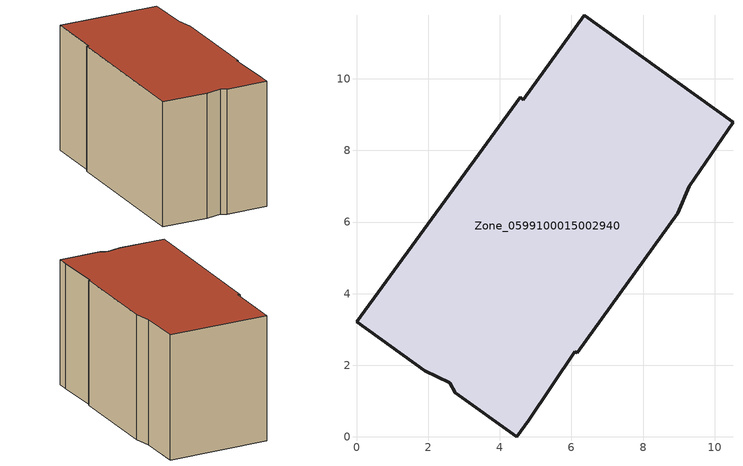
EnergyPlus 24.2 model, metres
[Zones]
Zone_0599100015002940
 floor ground (C_G): 2.76,1.23 2.6,1.52 1.91,1.85 0,3.22 4.57,9.48 4.66,9.42 6.36,11.78 10.51,8.79 9.28,7 8.97,6.25 6.16,2.35 6.1,2.38 4.81,0.47 4.47,0 z2.36
 wall outside (C_F): 4.66,9.42 4.57,9.48 0,3.22 1.91,1.85 2.6,1.52 2.76,1.23 4.47,0 4.81,0.47 6.1,2.38 6.16,2.35 8.97,6.25 9.28,7 10.51,8.79 6.36,11.78 4.66,9.42 z2.36:8.7
 roof outside (C_R): 4.47,0 4.81,0.47 6.1,2.38 6.16,2.35 8.97,6.25 9.28,7 10.51,8.79 6.36,11.78 4.66,9.42 4.57,9.48 0,3.22 1.91,1.85 2.6,1.52 2.76,1.23 z8.7
[BUILDING]
Pand.0599100015002940: North Axis=0; Terrain=City; Loads Convergence Tolerance Value=0.04; Temperature Convergence Tolerance Value=0.4; Solar Distribution=FullExterior; Maximum Number of Warmup Days=25; Minimum Number of Warmup Days=1
[Site:Location]
Rotterdam.The.Hague.AP_ZH_NLD Design_Conditions: Latitude=51.96; Longitude=4.45; Time Zone=1; Elevation=-4.5
[SITE:GROUNDTEMPERATURE:BUILDINGSURFACE]
18, 18, 18, 18, 18, 18, 18, 18, 18, 18, 18, 18
[MATERIAL] Thermal Absorptance=0.9; Solar Absorptance=0.7; Visible Absorptance=0.7
Name | Roughness | Thickness | Conductivity | Density | Specific Heat
G.TI.1946 | MediumSmooth | 0.15 | 1 | 540 | 1210
F.TI.1946 | Rough | 0.3 | 0.857143 | 1920 | 840
R.TI.1946 | MediumRough | 0.2 | 0.1 | 1500 | 1000
[CONSTRUCTION]
C_G: G.TI.1946
C_F: F.TI.1946
C_R: R.TI.1946
[ZONE]
Zone_0599100015002940: Type=1; Multiplier=1; Ceiling Height=Autocalculate; Volume=Autocalculate; Floor Area=autocalculate; Part of Total Floor Area=Yes
[ZONEINFILTRATION:DESIGNFLOWRATE]
Infil_Zone_0599100015002940: Zone or ZoneList or Space or SpaceList=Zone_0599100015002940; Schedule=AlwaysOn; Design Flow Rate Calculation Method=Flow/Area; Flow Rate per Floor Area=0.003; Constant Term Coefficient=1; Temperature Term Coefficient=0; Velocity Term Coefficient=0; Velocity Squared Term Coefficient=0
[HVACTEMPLATE:ZONE:IDEALLOADSAIRSYSTEM]
Zone_0599100015002940: Maximum Heating Supply Air Temperature=50; Minimum Cooling Supply Air Temperature=13; Maximum Heating Supply Air Humidity Ratio=0.0156; Minimum Cooling Supply Air Humidity Ratio=0.0077; Heating Limit=NoLimit; Cooling Limit=NoLimit; Dehumidification Control Type=ConstantSensibleHeatRatio; Cooling Sensible Heat Ratio=0.7; Dehumidification Setpoint=60; Humidification Control Type=None; Humidification Setpoint=30; Outdoor Air Method=None; Outdoor Air Flow Rate per Person=0.00944; Outdoor Air Flow Rate per Zone Floor Area=0; Outdoor Air Flow Rate per Zone=0; Demand Controlled Ventilation Type=None; Outdoor Air Economizer Type=NoEconomizer; Heat Recovery Type=None; Sensible Heat Recovery Effectiveness=0.7; Latent Heat Recovery Effectiveness=0.65
[ZONECONTROL:THERMOSTAT]
ThermostatControl_Zone_0599100015002940: Zone or ZoneList=Zone_0599100015002940; Control Type Schedule=DualSetpointControlType; Control 1=Thermostat_Zone_0599100015002940; Temperature Difference Between Cutout And Setpoint=0
[THERMOSTATSETPOINT:DUALSETPOINT]
Thermostat_Zone_0599100015002940: Heating Setpoint Temperature Schedule=HeatingSetpoint_Zone_0599100015002940; Cooling Setpoint Temperature Schedule=CoolingSetpoint_Zone_0599100015002940
[SCHEDULE:COMPACT]
HeatingSetpoint_Zone_0599100015002940: Through: 12/31, For: AllDays, Until: 24:00, 21
CoolingSetpoint_Zone_0599100015002940: Through: 12/31, For: AllDays, Until: 24:00, 24
DualSetpointControlType: Through: 12/31, For: AllDays, Until: 24:00, 4
AlwaysOn: Through: 12/31, For: AllDays, Until: 24:00, 1
